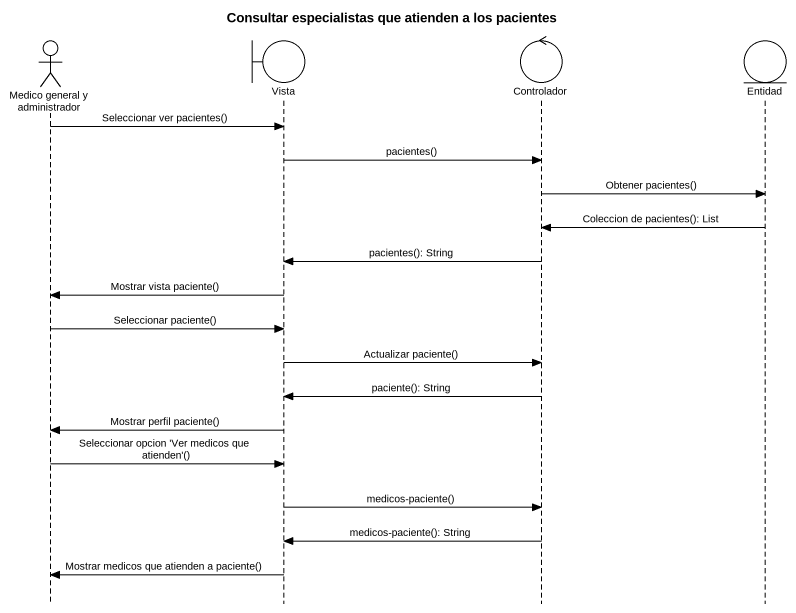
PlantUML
@startuml
title Consultar especialistas que atienden a los pacientes
hide footbox
actor "Medico general y administrador" as Medico_general_y
boundary Vista
control Controlador
entity Entidad

Medico_general_y -> Vista : Seleccionar ver pacientes()
Vista -> Controlador : pacientes()
Controlador -> Entidad : Obtener pacientes()
Entidad -> Controlador : Coleccion de pacientes(): List
Controlador -> Vista : pacientes(): String
Vista -> Medico_general_y : Mostrar vista paciente()
Medico_general_y -> Vista : Seleccionar paciente()
Vista -> Controlador : Actualizar paciente()
Controlador -> Vista : paciente(): String
Vista -> Medico_general_y : Mostrar perfil paciente()
Medico_general_y -> Vista : Seleccionar opcion 'Ver medicos que atienden'()
Vista -> Controlador : medicos-paciente()
Controlador -> Vista : medicos-paciente(): String
Vista -> Medico_general_y : Mostrar medicos que atienden a paciente()
@enduml
